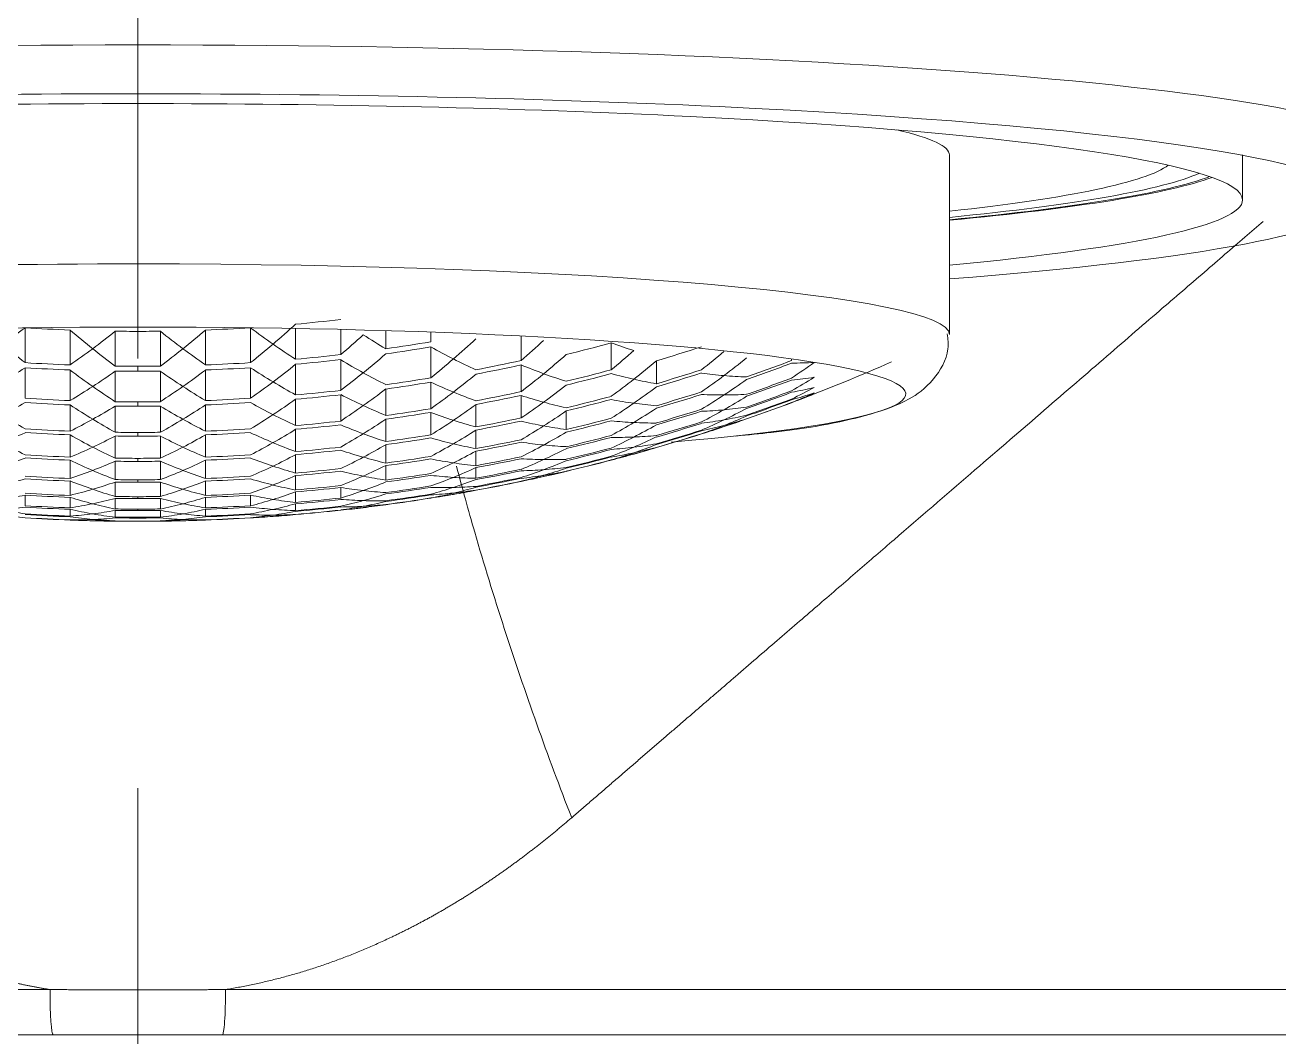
# Model space of a CAD drawing. Extents: x 2340 to 3468, y 0 to 827.
# Drawn here: x 2586.95 to 2600.85, y 251.16 to 262.38 of the extents above; entities that cross this region are included whole.
import ezdxf

# ---------------------------------------------------------------- set-up
doc = ezdxf.new("R2010")
doc.units = 0
doc.header["$LTSCALE"] = 3
doc.header["$MEASUREMENT"] = 0
doc.linetypes.add('CENTER2', pattern=[28.575, 19.05, -3.175, 3.175, -3.175])
doc.layers.add('1', color=7, linetype='CONTINUOUS')
doc.layers.add('Cneter', color=1, linetype='CENTER2', lineweight=13)

msp = doc.modelspace()

# ---------------------------------------------------------------- linework, layer by layer
at = {"layer": '1', "color": 7, "linetype": 'Continuous', "lineweight": 13}
for p, q in [((2588.196, 259.728), (2588.196, 261.506)), ((2588.196, 259.728), (2588.196, 259.029)), ((2588.196, 258.593), (2588.196, 258.537)), ((2588.196, 258.199), (2588.196, 258.151)), ((2588.196, 257.86), (2588.196, 257.818)), ((2588.196, 257.572), (2588.196, 257.537)), ((2588.196, 257.335), (2588.196, 257.307)), ((2588.196, 257.148), (2588.196, 257.126)), ((2588.196, 257.009), (2588.196, 256.994)), ((2588.196, 256.918), (2588.196, 256.91)), ((2588.196, 256.876), (2588.196, 256.874)), ((2574.196, 251.682), (2587.223, 251.682)), ((2602.196, 251.682), (2589.169, 251.682))]:
    msp.add_line(p, q, dxfattribs=at)
at = {"layer": '1', "color": 7, "linetype": 'Continuous', "lineweight": 18}
for p, q in [((2597.196, 258.944), (2597.196, 260.936)), ((2600.446, 260.438), (2600.446, 260.936)), ((2586.946, 259.02), (2586.946, 258.633)), ((2589.446, 259.02), (2589.446, 258.633)), ((2587.446, 258.995), (2587.446, 258.607)), ((2587.946, 258.982), (2587.946, 258.595)), ((2588.446, 258.595), (2588.446, 258.982)), ((2588.946, 258.995), (2588.946, 258.607)), ((2589.946, 259.013), (2589.946, 258.671)), ((2590.446, 259.002), (2590.446, 258.723)), ((2590.946, 258.989), (2590.946, 258.787)), ((2591.446, 258.973), (2591.446, 258.864)), ((2592.446, 258.93), (2592.446, 258.658)), ((2591.446, 258.807), (2591.446, 258.466)), ((2593.446, 258.853), (2593.446, 258.554)), ((2589.946, 258.615), (2589.946, 258.276)), ((2590.446, 258.666), (2590.446, 258.327)), ((2592.446, 258.608), (2592.446, 258.312)), ((2593.946, 258.653), (2593.946, 258.4)), ((2595.446, 258.676), (2595.446, 258.657)), ((2586.946, 258.577), (2586.946, 258.239)), ((2587.446, 258.551), (2587.446, 258.213)), ((2587.946, 258.539), (2587.946, 258.201)), ((2588.446, 258.201), (2588.446, 258.539)), ((2588.946, 258.551), (2588.946, 258.213)), ((2589.446, 258.577), (2589.446, 258.239)), ((2590.946, 258.341), (2590.946, 258.048)), ((2591.446, 258.417), (2591.446, 258.123)), ((2589.946, 258.228), (2589.946, 257.936)), ((2590.446, 258.278), (2590.446, 257.985)), ((2592.446, 258.27), (2592.446, 258.02)), ((2587.446, 258.165), (2587.446, 257.874)), ((2587.946, 258.152), (2587.946, 257.861)), ((2588.446, 257.861), (2588.446, 258.152)), ((2588.946, 258.165), (2588.946, 257.874)), ((2591.446, 258.081), (2591.446, 257.833)), ((2591.946, 258.169), (2591.946, 257.92)), ((2592.946, 258.098), (2592.946, 257.892)), ((2590.946, 258.006), (2590.946, 257.758)), ((2587.446, 257.832), (2587.446, 257.586)), ((2587.946, 257.82), (2587.946, 257.574)), ((2588.446, 257.574), (2588.446, 257.82)), ((2588.946, 257.832), (2588.946, 257.586)), ((2589.946, 257.894), (2589.946, 257.647)), ((2591.946, 257.885), (2591.946, 257.68)), ((2590.946, 257.723), (2590.946, 257.52)), ((2591.946, 257.652), (2591.946, 257.491)), ((2587.446, 257.551), (2587.446, 257.349)), ((2587.946, 257.539), (2587.946, 257.337)), ((2588.446, 257.337), (2588.446, 257.539)), ((2588.946, 257.551), (2588.946, 257.349)), ((2589.946, 257.613), (2589.946, 257.41)), ((2590.946, 257.492), (2590.946, 257.332)), ((2589.946, 257.382), (2589.946, 257.222)), ((2591.946, 257.469), (2591.946, 257.351)), ((2587.446, 257.321), (2587.446, 257.161)), ((2587.946, 257.309), (2587.946, 257.149)), ((2588.446, 257.149), (2588.446, 257.309)), ((2588.946, 257.321), (2588.946, 257.161)), ((2590.446, 257.249), (2590.446, 257.131)), ((2586.946, 257.164), (2586.946, 257.047)), ((2587.446, 257.14), (2587.446, 257.022)), ((2587.946, 257.128), (2587.946, 257.01)), ((2588.446, 257.01), (2588.446, 257.128)), ((2588.946, 257.14), (2588.946, 257.022)), ((2589.446, 257.164), (2589.446, 257.047)), ((2589.946, 257.2), (2589.946, 257.083)), ((2587.446, 257.008), (2587.446, 256.932)), ((2587.946, 256.995), (2587.946, 256.92)), ((2588.446, 256.92), (2588.446, 256.995)), ((2588.946, 257.008), (2588.946, 256.932)), ((2589.946, 257.068), (2589.946, 256.993)), ((2574.696, 251.182), (2587.257, 251.182)), ((2601.696, 251.182), (2589.134, 251.182))]:
    msp.add_line(p, q, dxfattribs=at)
for start, end in [(290.7721, 293.8956), (287.8795, 288.8727), (285.0254, 285.9151), (282.2017, 283.0086), (279.4007, 280.1436), (276.6152, 277.3113)]:
    msp.add_arc((2588.196, 277.501), 20.628, start, end, dxfattribs=at)
for centre, major_axis, ratio, start_param, end_param in [((2588.196, 260.936), (14, 0), 0.087156, 0.000044, 3.141537), ((2588.196, 260.438), (13.5, 0), 0.087156, 6.263949, 9.439039), ((2588.196, 260.438), (12.25, 0), 0.087156, 0, 3.141593), ((2588.196, 260.936), (-9, 0), 0.087156, 3.141592, 3.503268), ((2588.196, 260.936), (11.5, 0), 0.087156, 5.611228, 6.169966), ((2588.196, 260.936), (12, 0), 0.087156, 5.560472, 6.088063), ((2588.196, 260.936), (-12.2, 0), 0.087156, 2.400422, 2.91417), ((2588.196, 260.936), (12.25, 0), 0.087156, 5.537597, 6.047713), ((2588.196, 260.438), (12.25, 0), 0.087156, 5.537597, 6.283185), ((2588.196, 258.286), (-8.516, 0), 0.087156, 4.712389, 7.076634), ((2584.04, 277.71), (1.008, 20.037), 0.498097, 3.510256, 3.536197), ((2588.196, 278.149), (19.242, 0), 0.996195, 4.647383, 4.673403), ((2588.196, 258.286), (-8.516, 0), 0.087156, 2.338768, 4.712389), ((2588.196, 278.149), (19.242, 0), 0.996195, 4.751375, 4.777395), ((2592.352, 277.71), (1.008, -20.037), 0.498097, 5.888581, 5.914522), ((2586.29, 277.597), (1.031, 20.484), 0.498097, 3.580841, 3.606805), ((2588.196, 278.149), (19.242, 0), 0.996195, 4.80346, 4.829586), ((2590.852, 277.635), (1.025, -20.373), 0.498097, 5.842014, 5.867896), ((2584.79, 277.673), (1.018, 20.224), 0.498097, 3.533392, 3.559273), ((2588.196, 278.149), (19.242, 0), 0.996195, 4.699396, 4.712389), ((2588.196, 278.149), (19.242, 0), 0.996195, 4.712389, 4.725381), ((2591.602, 277.673), (1.018, -20.224), 0.498097, 5.865505, 5.891386), ((2585.54, 277.635), (1.025, 20.373), 0.498097, 3.556882, 3.582764), ((2587.04, 277.559), (-1.035, -20.559), 0.498097, 0.437971, 0.463834), ((2593.102, 277.748), (-0.997, 19.81), 0.498097, 2.795855, 2.821759), ((2588.223, 277.5), (1.037, 20.602), 0.498097, 3.58572, 3.611583), ((2588.973, 277.462), (-1.036, -20.583), 0.498097, 0.444464, 0.470356), ((2590.102, 277.597), (-1.031, 20.484), 0.498097, 2.702344, 2.728078), ((2584.79, 277.673), (-1.018, -20.224), 0.498097, 0.366121, 0.3918), ((2590.852, 277.635), (-1.025, 20.373), 0.498097, 2.726304, 2.751982), ((2585.54, 277.635), (-1.025, -20.373), 0.498097, 0.389611, 0.415289), ((2591.602, 277.673), (-1.018, 20.224), 0.498097, 2.749793, 2.775472), ((2586.29, 277.597), (-1.031, -20.484), 0.498097, 0.413514, 0.439249), ((2592.352, 277.71), (-1.008, 20.037), 0.498097, 2.772929, 2.798686), ((2588.196, 278.074), (-19.555, 0), 0.996195, 1.711893, 1.73777), ((2588.196, 278.062), (19.599, 0), 0.996195, 4.853164, 4.87898), ((2593.419, 277.764), (0.991, -19.702), 0.498097, 5.981105, 6.006908), ((2588.196, 277.975), (19.9, 0), 0.996195, 4.953411, 4.979371), ((2594.486, 277.818), (0.97, -19.283), 0.498097, 6.074556, 6.100571), ((2590.156, 277.403), (-1.03, -20.478), 0.498097, 0.427387, 0.453252), ((2588.196, 277.888), (20.146, 0), 0.996195, 5.001827, 5.027826), ((2591.339, 277.343), (-1.021, -20.281), 0.498097, 0.411688, 0.437663), ((2588.196, 278.074), (-19.555, 0), 0.996195, 1.50683, 1.532433), ((2588.196, 278.074), (-19.555, 0), 0.996195, 1.609159, 1.634762), ((2586.723, 277.575), (1.033, 20.532), 0.498097, 3.53571, 3.561215), ((2588.196, 278.074), (-19.555, 0), 0.996195, 1.660408, 1.686112), ((2588.196, 278.062), (19.599, 0), 0.996195, 4.801796, 4.827442), ((2592.669, 277.726), (1.004, -19.946), 0.498097, 5.957993, 5.983599), ((2587.473, 277.538), (1.036, 20.585), 0.498097, 3.560363, 3.586011), ((2588.223, 277.5), (-1.037, -20.602), 0.498097, 0.418498, 0.444128), ((2593.419, 277.764), (-0.991, 19.702), 0.498097, 2.865315, 2.891003), ((2588.196, 277.986), (-19.863, 0), 0.996195, 1.760732, 1.786432), ((2588.196, 277.975), (19.9, 0), 0.996195, 4.901966, 4.927616), ((2593.736, 277.78), (0.986, -19.586), 0.498097, 6.050557, 6.076235), ((2589.406, 277.44), (1.034, 20.555), 0.498097, 3.567712, 3.593465), ((2590.589, 277.381), (1.027, 20.416), 0.498097, 3.551147, 3.576928), ((2591.772, 277.321), (1.016, 20.185), 0.498097, 3.535829, 3.561778), ((2588.196, 277.725), (-20.468, 0), 0.996195, 1.906873, 1.93287), ((2588.196, 277.713), (20.484, 0), 0.996195, 5.048187, 5.074161), ((2594.687, 277.828), (0.966, -19.194), 0.498097, 6.261571, 6.287699), ((2592.955, 277.262), (-0.999, -19.858), 0.498097, 0.353952, 0.380019), ((2584.473, 277.689), (1.014, 20.15), 0.498097, 3.464474, 3.489959), ((2588.196, 278.062), (19.599, 0), 0.996195, 4.648568, 4.674113), ((2590.419, 277.613), (1.029, -20.442), 0.498097, 5.887741, 5.913172), ((2585.223, 277.651), (1.022, 20.315), 0.498097, 3.487906, 3.513331), ((2588.196, 278.074), (19.555, 0), 0.996195, 4.699604, 4.712389), ((2588.196, 278.062), (-19.599, 0), 0.996195, 1.558041, 1.570796), ((2588.196, 278.074), (19.555, 0), 0.996195, 4.712389, 4.725174), ((2588.196, 278.062), (-19.599, 0), 0.996195, 1.570796, 1.583552), ((2591.169, 277.651), (1.022, -20.315), 0.498097, 5.911447, 5.936872), ((2585.973, 277.613), (1.029, 20.442), 0.498097, 3.511606, 3.537036), ((2588.196, 278.062), (19.599, 0), 0.996195, 4.750665, 4.77621), ((2591.919, 277.689), (1.014, -20.15), 0.498097, 5.934819, 5.960304), ((2587.473, 277.538), (-1.036, -20.585), 0.498097, 0.393332, 0.41877), ((2592.669, 277.726), (-1.004, 19.946), 0.498097, 2.842006, 2.867486), ((2588.196, 277.986), (-19.863, 0), 0.996195, 1.709692, 1.735158), ((2588.656, 277.478), (1.036, 20.595), 0.498097, 3.541572, 3.567047), ((2589.406, 277.44), (-1.034, -20.555), 0.498097, 0.400584, 0.42612), ((2593.736, 277.78), (-0.986, 19.586), 0.498097, 2.934642, 2.960251), ((2588.196, 277.899), (-20.116, 0), 0.996195, 1.809175, 1.834837), ((2588.196, 277.888), (20.146, 0), 0.996195, 4.950406, 4.976028), ((2594.053, 277.796), (0.979, -19.463), 0.498097, 6.120163, 6.145852), ((2588.196, 277.812), (-20.317, 0), 0.996195, 1.857726, 1.883485), ((2588.196, 277.801), (20.34, 0), 0.996195, 4.998984, 5.024711), ((2594.37, 277.812), (0.973, -19.333), 0.498097, 6.190352, 6.21619), ((2591.772, 277.321), (-1.016, -20.185), 0.498097, 0.368488, 0.394236), ((2594.37, 277.812), (-0.973, 19.333), 0.498097, 3.074597, 3.100455), ((2588.196, 277.638), (-20.569, 0), 0.996195, 1.905163, 1.931016), ((2594.254, 277.806), (0.975, -19.381), 0.498097, 0.022478, 0.048484), ((2593.388, 277.24), (-0.992, -19.713), 0.498097, 0.310759, 0.336736), ((2585.223, 277.651), (-1.022, -20.315), 0.498097, 0.321047, 0.346313), ((2590.419, 277.613), (-1.029, 20.442), 0.498097, 2.77158, 2.79684), ((2585.973, 277.613), (-1.029, -20.442), 0.498097, 0.344753, 0.370013), ((2591.169, 277.651), (-1.022, 20.315), 0.498097, 2.795279, 2.820545), ((2586.723, 277.575), (-1.033, -20.532), 0.498097, 0.3688, 0.394117), ((2591.919, 277.689), (-1.014, 20.15), 0.498097, 2.818711, 2.844048), ((2588.196, 277.986), (-19.863, 0), 0.996195, 1.659015, 1.684317), ((2587.906, 277.516), (1.037, 20.599), 0.498097, 3.516235, 3.541508), ((2588.196, 277.975), (19.9, 0), 0.996195, 4.851025, 4.876442), ((2592.986, 277.742), (0.999, -19.848), 0.498097, 6.026884, 6.052303), ((2589.839, 277.419), (1.032, 20.515), 0.498097, 3.524179, 3.549616), ((2590.589, 277.381), (-1.027, -20.416), 0.498097, 0.38398, 0.409555), ((2594.053, 277.796), (-0.979, 19.463), 0.498097, 3.004259, 3.029924), ((2591.022, 277.359), (1.024, 20.343), 0.498097, 3.507957, 3.533488), ((2592.205, 277.3), (1.01, 20.077), 0.498097, 3.492727, 3.518484), ((2588.196, 277.626), (20.578, 0), 0.996195, 5.046591, 5.07243), ((2588.196, 277.551), (-20.62, 0), 0.996195, 1.90429, 1.93007), ((2593.821, 277.784), (0.984, -19.554), 0.498097, 0.066085, 0.092042), ((2593.821, 277.218), (-0.984, -19.554), 0.498097, 0.267449, 0.293405), ((2584.906, 277.667), (1.019, 20.25), 0.498097, 3.419779, 3.444894), ((2588.196, 277.986), (-19.863, 0), 0.996195, 1.507823, 1.533028), ((2588.196, 277.975), (19.9, 0), 0.996195, 4.649533, 4.674691), ((2588.196, 277.986), (19.863, 0), 0.996195, 4.699802, 4.712389), ((2588.196, 277.986), (19.863, 0), 0.996195, 4.712389, 4.724976), ((2588.196, 277.986), (-19.863, 0), 0.996195, 1.608564, 1.63377), ((2588.196, 277.975), (19.9, 0), 0.996195, 4.750087, 4.775245), ((2591.486, 277.667), (1.019, -20.25), 0.498097, 5.979884, 6.004999), ((2587.156, 277.554), (1.035, 20.567), 0.498097, 3.491539, 3.516675), ((2588.196, 277.975), (19.9, 0), 0.996195, 4.800443, 4.825698), ((2592.236, 277.705), (1.01, -20.068), 0.498097, 6.003376, 6.028609), ((2588.656, 277.478), (-1.036, -20.595), 0.498097, 0.374698, 0.399979), ((2592.986, 277.742), (-0.999, 19.848), 0.498097, 2.91071, 2.936047), ((2588.196, 277.899), (-20.116, 0), 0.996195, 1.75831, 1.783672), ((2588.196, 277.888), (20.146, 0), 0.996195, 4.89962, 4.924944), ((2593.303, 277.758), (0.993, -19.742), 0.498097, 6.095681, 6.121044), ((2589.839, 277.419), (-1.032, -20.515), 0.498097, 0.357332, 0.382586), ((2593.303, 277.758), (-0.993, 19.742), 0.498097, 2.979452, 3.004778), ((2588.196, 277.812), (-20.317, 0), 0.996195, 1.80677, 1.832161), ((2588.196, 277.801), (20.34, 0), 0.996195, 4.94809, 4.97345), ((2593.62, 277.774), (-0.988, 19.63), 0.498097, 3.0232, 3.048641), ((2591.022, 277.359), (-1.024, -20.343), 0.498097, 0.341008, 0.366365), ((2593.62, 277.774), (-0.988, 19.63), 0.498097, 3.048641, 3.074087), ((2588.196, 277.725), (-20.468, 0), 0.996195, 1.855558, 1.88111), ((2588.196, 277.713), (20.484, 0), 0.996195, 4.996917, 5.022447), ((2593.937, 277.79), (0.982, -19.509), 0.498097, 6.234639, 6.260287), ((2592.205, 277.3), (-1.01, -20.077), 0.498097, 0.325537, 0.351135), ((2593.937, 277.79), (-0.982, 19.509), 0.498097, 3.118694, 3.1444), ((2592.638, 277.278), (1.004, 19.955), 0.498097, 3.449763, 3.475409), ((2588.196, 277.539), (20.624, 0), 0.996195, 5.045828, 5.071603), ((2588.196, 277.464), (-20.624, 0), 0.996195, 1.904236, 1.930011), ((2588.196, 277.452), (20.62, 0), 0.996195, 5.045883, 5.071662), ((2588.196, 277.376), (-20.578, 0), 0.996195, 1.904998, 1.930837), ((2588.196, 277.365), (20.569, 0), 0.996195, 5.046756, 5.072609), ((2593.388, 277.763), (0.992, -19.713), 0.498097, 0.109396, 0.135372), ((2594.254, 277.196), (-0.975, -19.381), 0.498097, 0.223841, 0.249848), ((2592.955, 277.741), (0.999, -19.858), 0.498097, 0.152589, 0.178656), ((2589.236, 277.554), (-1.035, 20.567), 0.498097, 2.791647, 2.816625), ((2589.986, 277.591), (1.031, -20.498), 0.498097, 5.932387, 5.957453), ((2585.656, 277.629), (1.026, 20.393), 0.498097, 3.443454, 3.468511), ((2588.196, 277.975), (-19.9, 0), 0.996195, 1.558233, 1.570796), ((2588.196, 277.975), (-19.9, 0), 0.996195, 1.570796, 1.58336), ((2590.736, 277.629), (1.026, -20.393), 0.498097, 5.956267, 5.981324), ((2586.406, 277.591), (1.031, 20.498), 0.498097, 3.467325, 3.492391), ((2587.156, 277.554), (-1.035, -20.567), 0.498097, 0.324967, 0.349946), ((2591.486, 277.667), (-1.019, 20.25), 0.498097, 2.863406, 2.888405), ((2587.906, 277.516), (-1.037, -20.599), 0.498097, 0.349546, 0.374642), ((2592.236, 277.705), (-1.01, 20.068), 0.498097, 2.887016, 2.912151), ((2588.196, 277.899), (-20.116, 0), 0.996195, 1.707931, 1.733068), ((2588.196, 277.888), (20.146, 0), 0.996195, 4.849319, 4.874418), ((2592.553, 277.721), (1.005, -19.98), 0.498097, 6.0716, 6.096716), ((2589.089, 277.456), (1.035, 20.576), 0.498097, 3.49814, 3.523311), ((2590.272, 277.397), (1.03, 20.463), 0.498097, 3.481166, 3.506363), ((2591.455, 277.337), (1.019, 20.256), 0.498097, 3.465103, 3.490453), ((2588.196, 277.638), (-20.569, 0), 0.996195, 1.854125, 1.87954), ((2588.196, 277.626), (20.578, 0), 0.996195, 4.995579, 5.020981), ((2593.504, 277.768), (0.99, -19.672), 0.498097, 6.2783, 6.303841), ((2592.638, 277.278), (-1.004, -19.955), 0.498097, 0.282664, 0.30817), ((2593.504, 277.768), (-0.99, 19.672), 0.498097, 3.162248, 3.18786), ((2593.071, 277.256), (0.997, 19.82), 0.498097, 3.406784, 3.43238), ((2593.071, 277.747), (-0.997, 19.82), 0.498097, 3.205421, 3.231016), ((2593.504, 277.234), (0.99, 19.672), 0.498097, 3.363611, 3.389223), ((2585.656, 277.629), (-1.026, -20.393), 0.498097, 0.276929, 0.301861), ((2589.986, 277.591), (-1.031, 20.498), 0.498097, 2.815861, 2.840783), ((2586.406, 277.591), (-1.031, -20.498), 0.498097, 0.300809, 0.325732), ((2590.736, 277.629), (-1.026, 20.393), 0.498097, 2.839731, 2.864663), ((2588.196, 277.899), (-20.116, 0), 0.996195, 1.657901, 1.682881), ((2588.196, 277.888), (20.146, 0), 0.996195, 4.799364, 4.824306), ((2591.803, 277.683), (1.015, -20.178), 0.498097, 6.047757, 6.072692), ((2588.339, 277.494), (1.037, 20.601), 0.498097, 3.472847, 3.497821), ((2589.089, 277.456), (-1.035, -20.576), 0.498097, 0.33154, 0.356547), ((2592.553, 277.721), (-1.005, 19.98), 0.498097, 2.955124, 2.980184), ((2588.196, 277.812), (-20.317, 0), 0.996195, 1.756431, 1.781533), ((2588.196, 277.801), (20.34, 0), 0.996195, 4.897811, 4.922883), ((2592.87, 277.736), (1.001, -19.884), 0.498097, 6.139894, 6.16502), ((2590.272, 277.397), (-1.03, -20.463), 0.498097, 0.314529, 0.339574), ((2592.87, 277.736), (1.001, -19.884), 0.498097, 6.16502, 6.190134), ((2588.196, 277.725), (-20.468, 0), 0.996195, 1.805003, 1.830196), ((2588.196, 277.713), (20.484, 0), 0.996195, 4.946405, 4.971577), ((2593.187, 277.752), (0.995, -19.782), 0.498097, 6.208657, 6.23392), ((2591.455, 277.337), (-1.019, -20.256), 0.498097, 0.2983, 0.32351), ((2593.187, 277.752), (-0.995, 19.782), 0.498097, 3.092327, 3.117624), ((2591.888, 277.316), (1.014, 20.157), 0.498097, 3.422411, 3.447652), ((2588.196, 277.551), (-20.62, 0), 0.996195, 1.853393, 1.878739), ((2588.196, 277.539), (20.624, 0), 0.996195, 4.99494, 5.020281), ((2593.071, 277.747), (0.997, -19.82), 0.498097, 0.038338, 0.063828), ((2593.071, 277.256), (-0.997, -19.82), 0.498097, 0.239701, 0.265192), ((2592.638, 277.725), (1.004, -19.955), 0.498097, 0.081301, 0.106807), ((2593.504, 277.234), (-0.99, -19.672), 0.498097, 0.196478, 0.222019), ((2592.205, 277.703), (1.01, -20.077), 0.498097, 0.124173, 0.149771), ((2592.638, 277.725), (-1.004, 19.955), 0.498097, 3.2484, 3.274046), ((2593.937, 277.212), (0.982, 19.509), 0.498097, 3.320058, 3.345764), ((2585.339, 277.645), (1.023, 20.337), 0.498097, 3.37596, 3.40078), ((2588.196, 277.899), (-20.116, 0), 0.996195, 1.508617, 1.533504), ((2588.196, 277.888), (20.146, 0), 0.996195, 4.650303, 4.675153), ((2589.553, 277.57), (1.034, -20.543), 0.498097, 5.976162, 6.000937), ((2586.089, 277.607), (1.029, 20.458), 0.498097, 3.399834, 3.424598), ((2588.196, 277.899), (20.116, 0), 0.996195, 4.699961, 4.712389), ((2588.196, 277.888), (-20.146, 0), 0.996195, 1.558387, 1.570796), ((2588.196, 277.899), (20.116, 0), 0.996195, 4.712389, 4.724817), ((2588.196, 277.888), (-20.146, 0), 0.996195, 1.570796, 1.583206), ((2590.303, 277.607), (1.029, -20.458), 0.498097, 6.00018, 6.024944), ((2586.839, 277.57), (1.034, 20.543), 0.498097, 3.423841, 3.448616), ((2588.196, 277.899), (-20.116, 0), 0.996195, 1.608088, 1.632975), ((2588.196, 277.888), (20.146, 0), 0.996195, 4.749625, 4.774475), ((2591.053, 277.645), (1.023, -20.337), 0.498097, 6.023998, 6.048818), ((2587.589, 277.532), (1.036, 20.59), 0.498097, 3.448132, 3.472975), ((2588.339, 277.494), (-1.037, -20.601), 0.498097, 0.306425, 0.331254), ((2591.803, 277.683), (-1.015, 20.178), 0.498097, 2.931099, 2.955966), ((2588.196, 277.812), (-20.317, 0), 0.996195, 1.706565, 1.731448), ((2588.196, 277.801), (20.34, 0), 0.996195, 4.848003, 4.872857), ((2592.12, 277.699), (1.011, -20.099), 0.498097, 6.115466, 6.140349), ((2589.522, 277.435), (1.034, 20.545), 0.498097, 3.455246, 3.480185), ((2588.196, 277.725), (-20.468, 0), 0.996195, 1.755052, 1.779961), ((2590.705, 277.375), (1.026, 20.398), 0.498097, 3.438503, 3.463528), ((2588.196, 277.638), (-20.569, 0), 0.996195, 1.803835, 1.828896), ((2588.196, 277.626), (20.578, 0), 0.996195, 4.945315, 4.970364), ((2592.754, 277.731), (1.002, -19.92), 0.498097, 6.251948, 6.277102), ((2591.888, 277.316), (-1.014, -20.157), 0.498097, 0.255692, 0.280819), ((2592.754, 277.731), (-1.002, 19.92), 0.498097, 3.135509, 3.160722), ((2592.321, 277.294), (1.009, 20.045), 0.498097, 3.379723, 3.404918), ((2588.196, 277.464), (-20.624, 0), 0.996195, 1.853348, 1.878689), ((2588.196, 277.452), (20.62, 0), 0.996195, 4.994986, 5.020331), ((2588.196, 277.376), (-20.578, 0), 0.996195, 1.853987, 1.879389), ((2588.196, 277.365), (20.569, 0), 0.996195, 4.995717, 5.021133), ((2588.803, 277.532), (-1.036, 20.59), 0.498097, 2.835053, 2.859768), ((2586.089, 277.607), (-1.029, -20.458), 0.498097, 0.23357, 0.258242), ((2589.553, 277.57), (-1.034, 20.543), 0.498097, 2.859344, 2.884005), ((2586.839, 277.57), (-1.034, -20.543), 0.498097, 0.257588, 0.282249), ((2590.303, 277.607), (-1.029, 20.458), 0.498097, 2.883351, 2.908023), ((2587.589, 277.532), (-1.036, -20.59), 0.498097, 0.281825, 0.30654), ((2591.053, 277.645), (-1.023, 20.337), 0.498097, 2.907225, 2.931962), ((2588.196, 277.812), (-20.317, 0), 0.996195, 1.657036, 1.681766), ((2588.196, 277.801), (20.34, 0), 0.996195, 4.798531, 4.823233), ((2591.37, 277.661), (1.02, -20.274), 0.498097, 6.091339, 6.116047), ((2588.772, 277.472), (1.036, 20.591), 0.498097, 3.430017, 3.454763), ((2589.522, 277.435), (-1.034, -20.545), 0.498097, 0.288851, 0.313654), ((2592.12, 277.699), (-1.011, 20.099), 0.498097, 2.998757, 3.023614), ((2589.955, 277.413), (1.032, 20.502), 0.498097, 3.412724, 3.437494), ((2588.196, 277.713), (20.484, 0), 0.996195, 4.896495, 4.921384), ((2592.437, 277.715), (1.007, -20.013), 0.498097, 6.183399, 6.208355), ((2590.705, 277.375), (-1.026, -20.398), 0.498097, 0.272009, 0.29691), ((2592.437, 277.715), (-1.007, 20.013), 0.498097, 3.066762, 3.091733), ((2591.138, 277.353), (1.023, 20.321), 0.498097, 3.396029, 3.420946), ((2588.196, 277.551), (-20.62, 0), 0.996195, 1.803239, 1.828233), ((2588.196, 277.539), (20.624, 0), 0.996195, 4.944794, 4.969784), ((2592.321, 277.709), (1.009, -20.045), 0.498097, 0.011658, 0.036767), ((2592.321, 277.294), (-1.009, -20.045), 0.498097, 0.213021, 0.23813), ((2591.888, 277.687), (1.014, -20.157), 0.498097, 0.054328, 0.079455), ((2592.754, 277.272), (-1.002, -19.92), 0.498097, 0.170125, 0.19528), ((2592.321, 277.709), (-1.009, 20.045), 0.498097, 3.17836, 3.203555), ((2592.754, 277.272), (1.002, 19.92), 0.498097, 3.336873, 3.362086), ((2591.888, 277.687), (-1.014, 20.157), 0.498097, 3.221048, 3.246289), ((2593.187, 277.25), (0.995, 19.782), 0.498097, 3.29369, 3.318987), ((2585.772, 277.623), (1.027, 20.412), 0.498097, 3.332826, 3.35742), ((2588.196, 277.812), (-20.317, 0), 0.996195, 1.509234, 1.533874), ((2588.196, 277.801), (20.34, 0), 0.996195, 4.650896, 4.675508), ((2589.12, 277.548), (1.035, -20.575), 0.498097, 6.019256, 6.043804), ((2586.522, 277.586), (1.032, 20.511), 0.498097, 3.35686, 3.3814), ((2588.196, 277.812), (20.317, 0), 0.996195, 4.700084, 4.712389), ((2588.196, 277.801), (-20.34, 0), 0.996195, 1.558505, 1.570796), ((2588.196, 277.812), (20.317, 0), 0.996195, 4.712389, 4.724694), ((2588.196, 277.801), (-20.34, 0), 0.996195, 1.570796, 1.583087), ((2589.87, 277.586), (1.032, -20.511), 0.498097, 6.043378, 6.067918), ((2587.272, 277.548), (1.035, 20.575), 0.498097, 3.380974, 3.405522), ((2588.196, 277.812), (-20.317, 0), 0.996195, 1.607719, 1.632359), ((2588.196, 277.801), (20.34, 0), 0.996195, 4.74927, 4.773882), ((2590.62, 277.623), (1.027, -20.412), 0.498097, 6.067358, 6.091952), ((2588.022, 277.51), (-1.037, -20.601), 0.498097, 0.239198, 0.263719), ((2588.022, 277.51), (1.037, 20.601), 0.498097, 3.405312, 3.429927), ((2590.62, 277.623), (-1.027, 20.412), 0.498097, 2.95036, 2.974902), ((2588.772, 277.472), (-1.036, -20.591), 0.498097, 0.263794, 0.288425), ((2591.37, 277.661), (-1.02, 20.274), 0.498097, 2.974454, 2.999122), ((2589.205, 277.451), (1.035, 20.569), 0.498097, 3.387581, 3.412161), ((2588.196, 277.725), (-20.468, 0), 0.996195, 1.705561, 1.730257), ((2588.196, 277.713), (20.484, 0), 0.996195, 4.847046, 4.871721), ((2591.687, 277.677), (1.017, -20.205), 0.498097, 6.158673, 6.183391), ((2589.955, 277.413), (-1.032, -20.502), 0.498097, 0.246465, 0.271131), ((2591.687, 277.677), (-1.017, 20.205), 0.498097, 3.041798, 3.066516), ((2588.196, 277.638), (-20.569, 0), 0.996195, 1.754139, 1.778922), ((2588.196, 277.626), (20.578, 0), 0.996195, 4.895644, 4.920414), ((2592.004, 277.693), (1.013, -20.129), 0.498097, 6.226379, 6.251225), ((2591.138, 277.353), (-1.023, -20.321), 0.498097, 0.229612, 0.254436), ((2592.004, 277.693), (-1.013, 20.129), 0.498097, 3.109633, 3.134526), ((2591.571, 277.331), (1.018, 20.231), 0.498097, 3.353578, 3.378452), ((2588.196, 277.464), (-20.624, 0), 0.996195, 1.803201, 1.828192), ((2588.196, 277.452), (20.62, 0), 0.996195, 4.944831, 4.969826), ((2588.196, 277.376), (-20.578, 0), 0.996195, 1.803722, 1.828771), ((2588.196, 277.365), (20.569, 0), 0.996195, 4.945428, 4.970489), ((2591.455, 277.665), (1.019, -20.256), 0.498097, 0.096936, 0.122147), ((2588.196, 277.725), (-20.468, 0), 0.996195, 1.509687, 1.534145), ((2586.522, 277.586), (-1.032, -20.511), 0.498097, 0.190789, 0.215267), ((2589.12, 277.548), (-1.035, 20.575), 0.498097, 2.902211, 2.926682), ((2587.272, 277.548), (-1.035, -20.575), 0.498097, 0.214911, 0.239382), ((2589.87, 277.586), (-1.032, 20.511), 0.498097, 2.926325, 2.950803), ((2588.196, 277.725), (-20.468, 0), 0.996195, 1.607447, 1.631906), ((2588.455, 277.488), (1.037, 20.6), 0.498097, 3.362907, 3.38736), ((2588.196, 277.725), (-20.468, 0), 0.996195, 1.656401, 1.680948), ((2588.196, 277.713), (20.484, 0), 0.996195, 4.797925, 4.822452), ((2590.937, 277.639), (1.024, -20.358), 0.498097, 6.134307, 6.158852), ((2589.205, 277.451), (-1.035, -20.569), 0.498097, 0.221491, 0.245988), ((2590.937, 277.639), (-1.024, 20.358), 0.498097, 3.01726, 3.041792), ((2588.196, 277.638), (-20.569, 0), 0.996195, 1.704897, 1.729469), ((2588.196, 277.626), (20.578, 0), 0.996195, 4.846426, 4.870986), ((2591.254, 277.655), (1.021, -20.298), 0.498097, 6.201398, 6.22601), ((2590.388, 277.391), (-1.029, -20.446), 0.498097, 0.204227, 0.228819), ((2590.388, 277.391), (1.029, 20.446), 0.498097, 3.370411, 3.395075), ((2591.254, 277.655), (-1.021, 20.298), 0.498097, 3.084418, 3.10906), ((2588.196, 277.551), (-20.62, 0), 0.996195, 1.753673, 1.778391), ((2588.196, 277.539), (20.624, 0), 0.996195, 4.895237, 4.919951), ((2588.196, 277.464), (-20.624, 0), 0.996195, 1.753644, 1.778358), ((2588.196, 277.452), (20.62, 0), 0.996195, 4.895266, 4.919984), ((2591.571, 277.671), (1.018, -20.231), 0.498097, 6.269003, 6.293808), ((2591.571, 277.331), (-1.018, -20.231), 0.498097, 0.187181, 0.211986), ((2591.138, 277.649), (1.023, -20.321), 0.498097, 0.028249, 0.053073), ((2592.004, 277.31), (-1.013, -20.129), 0.498097, 0.144557, 0.169403), ((2590.705, 277.628), (1.026, -20.398), 0.498097, 0.070646, 0.095547), ((2591.571, 277.671), (-1.018, 20.231), 0.498097, 3.152215, 3.177089), ((2592.004, 277.31), (1.013, 20.129), 0.498097, 3.310996, 3.33589), ((2591.138, 277.649), (-1.023, 20.321), 0.498097, 3.194666, 3.219582), ((2592.437, 277.288), (1.007, 20.013), 0.498097, 3.268125, 3.293096), ((2586.205, 277.601), (1.03, 20.474), 0.498097, 3.2902, 3.314634), ((2588.196, 277.713), (20.484, 0), 0.996195, 4.651328, 4.675767), ((2588.687, 277.526), (1.036, -20.594), 0.498097, 6.061842, 6.08623), ((2586.955, 277.564), (-1.034, -20.552), 0.498097, 0.148422, 0.172766), ((2586.955, 277.564), (1.034, 20.552), 0.498097, 3.314359, 3.338741), ((2588.687, 277.526), (-1.036, 20.594), 0.498097, 2.944637, 2.968976), ((2588.196, 277.725), (20.468, 0), 0.996195, 4.700174, 4.712389), ((2588.196, 277.713), (-20.484, 0), 0.996195, 1.558591, 1.570796), ((2588.196, 277.725), (20.468, 0), 0.996195, 4.712389, 4.724604), ((2588.196, 277.713), (-20.484, 0), 0.996195, 1.570796, 1.583001), ((2589.437, 277.564), (1.034, -20.552), 0.498097, 6.086037, 6.110419), ((2587.705, 277.526), (-1.036, -20.594), 0.498097, 0.172617, 0.196955), ((2587.705, 277.526), (1.036, 20.594), 0.498097, 3.338548, 3.362936), ((2589.437, 277.564), (-1.034, 20.552), 0.498097, 2.968827, 2.99317), ((2588.196, 277.713), (20.484, 0), 0.996195, 4.749011, 4.77345), ((2590.187, 277.601), (1.03, -20.474), 0.498097, 6.110144, 6.134578), ((2588.455, 277.488), (-1.037, -20.6), 0.498097, 0.196925, 0.221314), ((2590.187, 277.601), (-1.03, 20.474), 0.498097, 2.992985, 3.017394), ((2588.196, 277.638), (-20.569, 0), 0.996195, 1.655981, 1.680406), ((2588.196, 277.626), (20.578, 0), 0.996195, 4.797533, 4.821946), ((2590.504, 277.617), (-1.028, 20.429), 0.498097, 3.035239, 3.059684), ((2589.638, 277.429), (-1.033, -20.535), 0.498097, 0.17936, 0.203783), ((2589.638, 277.429), (1.033, 20.535), 0.498097, 3.345375, 3.369853), ((2590.504, 277.617), (-1.028, 20.429), 0.498097, 3.059684, 3.084139), ((2588.196, 277.551), (-20.62, 0), 0.996195, 1.704558, 1.729067), ((2588.196, 277.539), (20.624, 0), 0.996195, 4.84613, 4.870635), ((2590.821, 277.633), (1.025, -20.378), 0.498097, 6.243804, 6.268377), ((2590.821, 277.369), (-1.025, -20.378), 0.498097, 0.161982, 0.186555), ((2590.821, 277.369), (1.025, 20.378), 0.498097, 3.328148, 3.35277), ((2590.821, 277.633), (-1.025, 20.378), 0.498097, 3.126784, 3.151407), ((2591.254, 277.347), (1.021, 20.298), 0.498097, 3.285781, 3.310424), ((2590.388, 277.612), (-1.029, 20.446), 0.498097, 3.169048, 3.193712), ((2591.687, 277.326), (1.017, 20.205), 0.498097, 3.243161, 3.26788), ((2588.196, 277.376), (-20.578, 0), 0.996195, 1.754051, 1.778821), ((2588.196, 277.365), (20.569, 0), 0.996195, 4.895732, 4.920514), ((2586.638, 277.58), (1.033, 20.524), 0.498097, 3.247921, 3.272256), ((2588.196, 277.638), (-20.569, 0), 0.996195, 1.509986, 1.534325), ((2588.196, 277.626), (20.578, 0), 0.996195, 4.651608, 4.675935), ((2588.254, 277.504), (1.037, -20.602), 0.498097, 6.104082, 6.128374), ((2587.388, 277.542), (-1.036, -20.581), 0.498097, 0.106312, 0.130581), ((2587.388, 277.542), (1.036, 20.581), 0.498097, 3.272173, 3.296458), ((2588.254, 277.504), (-1.037, 20.602), 0.498097, 2.986781, 3.011043), ((2588.196, 277.638), (20.569, 0), 0.996195, 4.700234, 4.712389), ((2588.196, 277.626), (-20.578, 0), 0.996195, 1.558647, 1.570796), ((2588.196, 277.638), (20.569, 0), 0.996195, 4.712389, 4.724544), ((2588.196, 277.626), (-20.578, 0), 0.996195, 1.570796, 1.582945), ((2589.004, 277.542), (1.036, -20.581), 0.498097, 6.12832, 6.152605), ((2588.138, 277.504), (-1.037, -20.602), 0.498097, 0.13055, 0.154811), ((2588.138, 277.504), (1.037, 20.602), 0.498097, 3.296404, 3.320696), ((2589.004, 277.542), (-1.036, 20.581), 0.498097, 3.011012, 3.035281), ((2588.196, 277.638), (-20.569, 0), 0.996195, 1.607268, 1.631606), ((2588.196, 277.626), (20.578, 0), 0.996195, 4.748843, 4.77317), ((2589.754, 277.58), (1.033, -20.524), 0.498097, 6.152522, 6.176857), ((2588.888, 277.466), (-1.036, -20.587), 0.498097, 0.154851, 0.179165), ((2588.888, 277.466), (1.036, 20.587), 0.498097, 3.320758, 3.345112), ((2589.754, 277.58), (1.033, -20.524), 0.498097, 6.176857, 6.20119), ((2588.196, 277.551), (-20.62, 0), 0.996195, 1.655766, 1.680129), ((2588.196, 277.539), (20.624, 0), 0.996195, 4.797345, 4.821705), ((2590.071, 277.596), (1.031, -20.488), 0.498097, 6.219072, 6.243477), ((2590.071, 277.407), (-1.031, -20.488), 0.498097, 0.13725, 0.161655), ((2590.071, 277.407), (1.031, 20.488), 0.498097, 3.303248, 3.327685), ((2590.071, 277.596), (-1.031, 20.488), 0.498097, 3.101884, 3.126321), ((2590.504, 277.385), (1.028, 20.429), 0.498097, 3.261047, 3.285503), ((2588.196, 277.464), (-20.624, 0), 0.996195, 1.704537, 1.729042), ((2588.196, 277.452), (20.62, 0), 0.996195, 4.846151, 4.87066), ((2588.196, 277.376), (-20.578, 0), 0.996195, 1.704833, 1.729394), ((2588.196, 277.365), (20.569, 0), 0.996195, 4.84649, 4.871062), ((2590.388, 277.612), (1.029, -20.446), 0.498097, 0.002864, 0.027456), ((2591.254, 277.347), (-1.021, -20.298), 0.498097, 0.119576, 0.144188), ((2589.955, 277.59), (1.032, -20.502), 0.498097, 0.045102, 0.069768), ((2587.071, 277.558), (1.035, 20.561), 0.498097, 3.205835, 3.230131), ((2587.071, 277.445), (-1.035, 20.561), 0.498097, 3.004471, 3.028767), ((2586.638, 277.423), (-1.033, 20.524), 0.498097, 3.046557, 3.070893), ((2588.196, 277.551), (-20.62, 0), 0.996195, 1.510139, 1.534416), ((2588.196, 277.539), (20.624, 0), 0.996195, 4.651742, 4.676015), ((2588.196, 277.464), (-20.624, 0), 0.996195, 1.510149, 1.534422), ((2588.196, 277.452), (20.62, 0), 0.996195, 4.651732, 4.676009), ((2587.821, 277.482), (1.036, -20.598), 0.498097, 6.14613, 6.170381), ((2587.821, 277.52), (-1.036, -20.598), 0.498097, 0.064308, 0.088559), ((2587.821, 277.52), (-1.036, -20.598), 0.498097, 0.088559, 0.112804), ((2587.821, 277.482), (1.036, -20.598), 0.498097, 6.170381, 6.194626), ((2588.196, 277.551), (20.62, 0), 0.996195, 4.700265, 4.712389), ((2588.196, 277.539), (-20.624, 0), 0.996195, 1.558674, 1.570796), ((2588.196, 277.551), (20.62, 0), 0.996195, 4.712389, 4.724513), ((2588.196, 277.539), (-20.624, 0), 0.996195, 1.570796, 1.582919), ((2588.571, 277.52), (-1.036, 20.598), 0.498097, 3.028789, 3.053033), ((2588.571, 277.482), (1.036, 20.598), 0.498097, 3.230152, 3.254397), ((2588.571, 277.482), (1.036, 20.598), 0.498097, 3.254397, 3.278648), ((2588.571, 277.52), (-1.036, 20.598), 0.498097, 3.053033, 3.077285), ((2588.196, 277.551), (-20.62, 0), 0.996195, 1.607176, 1.631453), ((2588.196, 277.539), (20.624, 0), 0.996195, 4.748763, 4.773036), ((2588.196, 277.464), (-20.624, 0), 0.996195, 1.60717, 1.631444), ((2588.196, 277.452), (20.62, 0), 0.996195, 4.748769, 4.773046), ((2589.321, 277.558), (1.035, -20.561), 0.498097, 6.194647, 6.218943), ((2589.321, 277.445), (-1.035, -20.561), 0.498097, 0.112825, 0.137121), ((2588.888, 277.536), (1.036, -20.587), 0.498097, 6.236673, 6.260987), ((2589.754, 277.423), (-1.033, -20.524), 0.498097, 0.0707, 0.095035), ((2589.321, 277.445), (1.035, 20.561), 0.498097, 3.278714, 3.303029), ((2589.321, 277.558), (-1.035, 20.561), 0.498097, 3.077351, 3.101666), ((2589.754, 277.423), (-1.033, -20.524), 0.498097, 0.095035, 0.119368), ((2588.888, 277.536), (-1.036, 20.587), 0.498097, 3.119394, 3.143749), ((2590.187, 277.401), (1.03, 20.474), 0.498097, 3.194349, 3.218757), ((2588.196, 277.464), (-20.624, 0), 0.996195, 1.655753, 1.680112), ((2588.196, 277.452), (20.62, 0), 0.996195, 4.797359, 4.821722), ((2588.196, 277.376), (-20.578, 0), 0.996195, 1.65594, 1.680354), ((2588.196, 277.365), (20.569, 0), 0.996195, 4.797573, 4.821999), ((2589.638, 277.574), (1.033, -20.535), 0.498097, 6.261182, 6.285605), ((2590.504, 277.385), (1.028, 20.429), 0.498097, 3.236602, 3.261047), ((2589.205, 277.552), (1.035, -20.569), 0.498097, 0.020128, 0.044625), ((2589.638, 277.574), (-1.033, 20.535), 0.498097, 3.144012, 3.16849), ((2590.937, 277.363), (1.024, 20.358), 0.498097, 3.218623, 3.243155), ((2588.196, 277.376), (-20.578, 0), 0.996195, 1.510015, 1.534342), ((2588.196, 277.365), (20.569, 0), 0.996195, 4.651579, 4.675917), ((2587.388, 277.461), (1.036, -20.581), 0.498097, 6.188134, 6.212403), ((2588.254, 277.498), (-1.037, -20.602), 0.498097, 0.02226, 0.046552), ((2586.955, 277.439), (1.034, -20.552), 0.498097, 6.230244, 6.254588), ((2588.254, 277.498), (1.037, 20.602), 0.498097, 3.188144, 3.212406), ((2587.388, 277.461), (-1.036, 20.581), 0.498097, 3.07081, 3.095095), ((2588.687, 277.477), (1.036, 20.594), 0.498097, 3.146, 3.170339), ((2588.196, 277.464), (20.624, 0), 0.996195, 4.700267, 4.712389), ((2588.196, 277.452), (-20.62, 0), 0.996195, 1.558672, 1.570796), ((2588.196, 277.376), (20.578, 0), 0.996195, 4.70024, 4.712389), ((2588.196, 277.365), (-20.569, 0), 0.996195, 1.558642, 1.570796), ((2588.196, 277.464), (20.624, 0), 0.996195, 4.712389, 4.724511), ((2588.196, 277.452), (-20.62, 0), 0.996195, 1.570796, 1.582921), ((2588.196, 277.376), (20.578, 0), 0.996195, 4.712389, 4.724538), ((2588.196, 277.365), (-20.569, 0), 0.996195, 1.570796, 1.582951), ((2588.138, 277.498), (1.037, -20.602), 0.498097, 6.212372, 6.236633), ((2589.004, 277.461), (-1.036, -20.581), 0.498097, 0.046498, 0.070783), ((2587.705, 277.477), (1.036, -20.594), 0.498097, 6.254439, 6.278778), ((2589.004, 277.461), (1.036, 20.581), 0.498097, 3.212375, 3.236644), ((2588.138, 277.498), (-1.037, 20.602), 0.498097, 3.095041, 3.119333), ((2589.437, 277.439), (1.034, 20.552), 0.498097, 3.17019, 3.194534), ((2588.196, 277.376), (-20.578, 0), 0.996195, 1.607251, 1.631577), ((2588.196, 277.365), (20.569, 0), 0.996195, 4.74886, 4.773199), ((2588.455, 277.514), (1.037, -20.6), 0.498097, 6.278747, 6.303136), ((2587.258, 251.682), (0, -0.5), 0.069518, 4.71239, 6.282558), ((2589.134, 251.682), (0, -0.5), 0.069491, 0, 1.570797)]:
    msp.add_ellipse(centre, major_axis=major_axis, ratio=ratio, start_param=start_param, end_param=end_param, dxfattribs=at)
at = {"layer": '1', "color": 7, "linetype": 'Continuous', "lineweight": 13}
for centre, major_axis, start_param, end_param in [((2588.196, 260.438), (13.5, 0), 5.442164, 6.263949), ((2588.196, 258.944), (9, 0), 1.570796, 3.142575), ((2588.196, 258.944), (9, 0), 0.000982, 1.570796)]:
    msp.add_ellipse(centre, major_axis=major_axis, ratio=0.087156, start_param=start_param, end_param=end_param, dxfattribs=at)
for points, knots in [([(2600.676, 260.2), (2600.609, 260.143), (2600.401, 259.964), (2600.025, 259.639), (2599.503, 259.19), (2598.897, 258.667), (2598.198, 258.063), (2597.423, 257.396), (2596.739, 256.806), (2596.175, 256.319), (2595.752, 255.954), (2595.31, 255.574), (2594.976, 255.286), (2594.759, 255.098), (2594.664, 255.016), (2594.567, 254.933), (2594.47, 254.849), (2594.372, 254.765), (2594.273, 254.679), (2594.172, 254.593), (2594.071, 254.505), (2593.969, 254.417), (2593.866, 254.328), (2593.762, 254.239), (2593.657, 254.148), (2593.551, 254.057), (2593.444, 253.965), (2593.336, 253.871), (2593.227, 253.778), (2593.117, 253.683), (2593.044, 253.619), (2593.007, 253.587)], [0, 0, 0, 0, 0.038183, 0.115229, 0.194463, 0.286541, 0.382942, 0.483784, 0.589171, 0.638043, 0.688295, 0.739933, 0.792965, 0.80376, 0.814637, 0.825598, 0.836642, 0.847769, 0.858979, 0.870272, 0.881649, 0.893109, 0.904652, 0.916278, 0.927988, 0.939781, 0.951658, 0.963618, 0.975662, 0.987789, 1, 1, 1, 1]), ([(2591.73, 257.484), (2591.794, 257.242), (2591.861, 256.999), (2592.035, 256.398), (2592.145, 256.041), (2592.375, 255.33), (2592.496, 254.976), (2592.745, 254.275), (2592.874, 253.929), (2593.007, 253.587)], [0, 0, 0, 0, 0.185115, 0.185115, 0.456743, 0.456743, 0.728372, 0.728372, 1, 1, 1, 1]), ([(2587.223, 251.682), (2587.21, 251.685), (2587.184, 251.689), (2587.144, 251.695), (2587.105, 251.702), (2587.066, 251.709), (2587.027, 251.717), (2586.988, 251.725), (2586.949, 251.732), (2586.91, 251.741), (2586.87, 251.749), (2586.831, 251.758), (2586.792, 251.767), (2586.753, 251.776), (2586.714, 251.785), (2586.675, 251.795), (2586.636, 251.805), (2586.597, 251.815), (2586.558, 251.826), (2586.519, 251.836), (2586.48, 251.847), (2586.441, 251.859), (2586.402, 251.87), (2586.363, 251.882), (2586.324, 251.894), (2586.285, 251.906), (2586.246, 251.919), (2586.207, 251.931), (2586.168, 251.944), (2586.129, 251.958), (2586.09, 251.971), (2586.052, 251.985), (2585.917, 252.034), (2585.687, 252.124), (2585.366, 252.268), (2585.048, 252.429), (2584.812, 252.562), (2584.655, 252.657), (2584.574, 252.706), (2584.494, 252.757), (2584.414, 252.809), (2584.334, 252.862), (2584.254, 252.916), (2584.175, 252.971), (2584.095, 253.027), (2584.016, 253.085), (2583.936, 253.144), (2583.857, 253.204), (2583.778, 253.265), (2583.699, 253.327), (2583.62, 253.39), (2583.542, 253.455), (2583.463, 253.521), (2583.411, 253.565), (2583.385, 253.587)], [0, 0, 0, 0, 0.008995, 0.018, 0.027015, 0.036041, 0.045077, 0.054125, 0.063184, 0.072255, 0.081338, 0.090434, 0.099542, 0.108664, 0.117799, 0.126949, 0.136112, 0.145291, 0.154484, 0.163692, 0.172916, 0.182157, 0.191413, 0.200686, 0.209976, 0.219283, 0.228608, 0.23795, 0.247311, 0.256691, 0.266089, 0.275507, 0.284944, 0.3643, 0.444966, 0.527106, 0.610872, 0.632592, 0.654447, 0.67644, 0.698573, 0.720849, 0.743269, 0.765836, 0.788551, 0.811417, 0.834436, 0.857609, 0.880939, 0.904427, 0.928075, 0.951886, 0.97586, 1, 1, 1, 1]), ([(2593.007, 253.587), (2592.994, 253.577), (2592.97, 253.556), (2592.933, 253.525), (2592.896, 253.493), (2592.859, 253.463), (2592.823, 253.432), (2592.786, 253.402), (2592.749, 253.372), (2592.712, 253.342), (2592.675, 253.313), (2592.638, 253.283), (2592.6, 253.254), (2592.563, 253.226), (2592.526, 253.197), (2592.489, 253.169), (2592.451, 253.141), (2592.414, 253.113), (2592.377, 253.086), (2592.339, 253.058), (2592.302, 253.031), (2592.265, 253.005), (2592.227, 252.978), (2592.189, 252.952), (2592.152, 252.926), (2592.114, 252.9), (2592.077, 252.875), (2592.039, 252.849), (2592.001, 252.824), (2591.964, 252.8), (2591.926, 252.775), (2591.888, 252.751), (2591.85, 252.727), (2591.812, 252.703), (2591.774, 252.68), (2591.736, 252.657), (2591.698, 252.634), (2591.66, 252.611), (2591.622, 252.589), (2591.584, 252.566), (2591.546, 252.544), (2591.508, 252.523), (2591.47, 252.501), (2591.432, 252.48), (2591.393, 252.459), (2591.355, 252.438), (2591.317, 252.418), (2591.279, 252.398), (2591.24, 252.378), (2591.202, 252.358), (2591.164, 252.339), (2591.125, 252.32), (2591.087, 252.301), (2591.048, 252.282), (2590.999, 252.259), (2590.94, 252.231), (2590.87, 252.199), (2590.799, 252.168), (2590.729, 252.137), (2590.659, 252.108), (2590.588, 252.079), (2590.518, 252.051), (2590.447, 252.024), (2590.376, 251.998), (2590.306, 251.973), (2590.235, 251.948), (2590.164, 251.925), (2590.093, 251.902), (2590.023, 251.88), (2589.952, 251.859), (2589.881, 251.839), (2589.81, 251.819), (2589.739, 251.801), (2589.667, 251.783), (2589.596, 251.766), (2589.525, 251.75), (2589.454, 251.735), (2589.383, 251.72), (2589.312, 251.707), (2589.24, 251.694), (2589.193, 251.686), (2589.169, 251.682)], [0, 0, 0, 0, 0.011353, 0.022672, 0.033956, 0.045205, 0.056419, 0.0676, 0.078746, 0.089858, 0.100937, 0.111982, 0.122994, 0.133973, 0.144919, 0.155832, 0.166712, 0.17756, 0.188377, 0.199161, 0.209913, 0.220634, 0.231324, 0.241983, 0.252611, 0.263208, 0.273775, 0.284312, 0.294818, 0.305295, 0.315743, 0.326161, 0.33655, 0.34691, 0.357242, 0.367545, 0.377821, 0.388068, 0.398288, 0.40848, 0.418645, 0.428784, 0.438896, 0.448981, 0.45904, 0.469073, 0.479081, 0.489064, 0.499021, 0.508953, 0.518861, 0.528745, 0.538604, 0.54844, 0.558253, 0.576047, 0.593762, 0.6114, 0.628963, 0.646452, 0.663869, 0.681216, 0.698495, 0.715707, 0.732855, 0.749939, 0.766963, 0.783928, 0.800836, 0.817688, 0.834487, 0.851235, 0.867934, 0.884586, 0.901192, 0.917756, 0.934278, 0.950762, 0.967209, 0.983621, 1, 1, 1, 1]), ([(2589.169, 251.682), (2589.148, 251.682), (2589.106, 251.682), (2589.043, 251.682), (2588.981, 251.681), (2588.918, 251.681), (2588.855, 251.681), (2588.792, 251.681), (2588.73, 251.68), (2588.667, 251.68), (2588.604, 251.68), (2588.541, 251.68), (2588.478, 251.68), (2588.415, 251.68), (2588.353, 251.68), (2588.29, 251.68), (2588.227, 251.68), (2588.164, 251.68), (2588.101, 251.68), (2588.038, 251.68), (2587.975, 251.68), (2587.913, 251.68), (2587.85, 251.68), (2587.787, 251.68), (2587.724, 251.68), (2587.661, 251.68), (2587.599, 251.681), (2587.536, 251.681), (2587.473, 251.681), (2587.411, 251.681), (2587.348, 251.682), (2587.285, 251.682), (2587.244, 251.682), (2587.223, 251.682)], [0, 0, 0, 0, 0.03226, 0.064524, 0.09679, 0.129058, 0.161328, 0.1936, 0.225872, 0.258146, 0.29042, 0.322694, 0.354968, 0.387241, 0.419514, 0.451786, 0.484056, 0.516325, 0.548592, 0.580856, 0.613119, 0.645379, 0.677636, 0.70989, 0.742141, 0.774388, 0.806631, 0.838871, 0.871106, 0.903337, 0.935563, 0.967784, 1, 1, 1, 1])]:
    msp.add_open_spline(points, degree=3, knots=knots, dxfattribs=at)
at = {"layer": '1', "color": 7, "linetype": 'Continuous', "lineweight": 18}
msp.add_open_spline([(2594.828, 257.82), (2594.966, 257.832), (2595.637, 257.898), (2596.214, 258.021), (2596.684, 258.177), (2596.992, 258.386), (2597.196, 258.706), (2597.181, 258.894), (2597.171, 258.952)], degree=3, knots=[0, 0, 0, 0, 0.099795, 0.511453, 0.731811, 0.862121, 0.960069, 1, 1, 1, 1], dxfattribs=at)
msp.add_open_spline([(2589.134, 251.182), (2588.932, 251.182), (2588.523, 251.182), (2587.936, 251.182), (2587.489, 251.182), (2587.257, 251.182)], degree=3, dxfattribs=at)
at = {"layer": 'Cneter', "lineweight": 5, "ltscale": 0.5}
msp.add_line((2588.196, 215.817), (2588.196, 366.696), dxfattribs=at)

doc.saveas('drawing.dxf')
